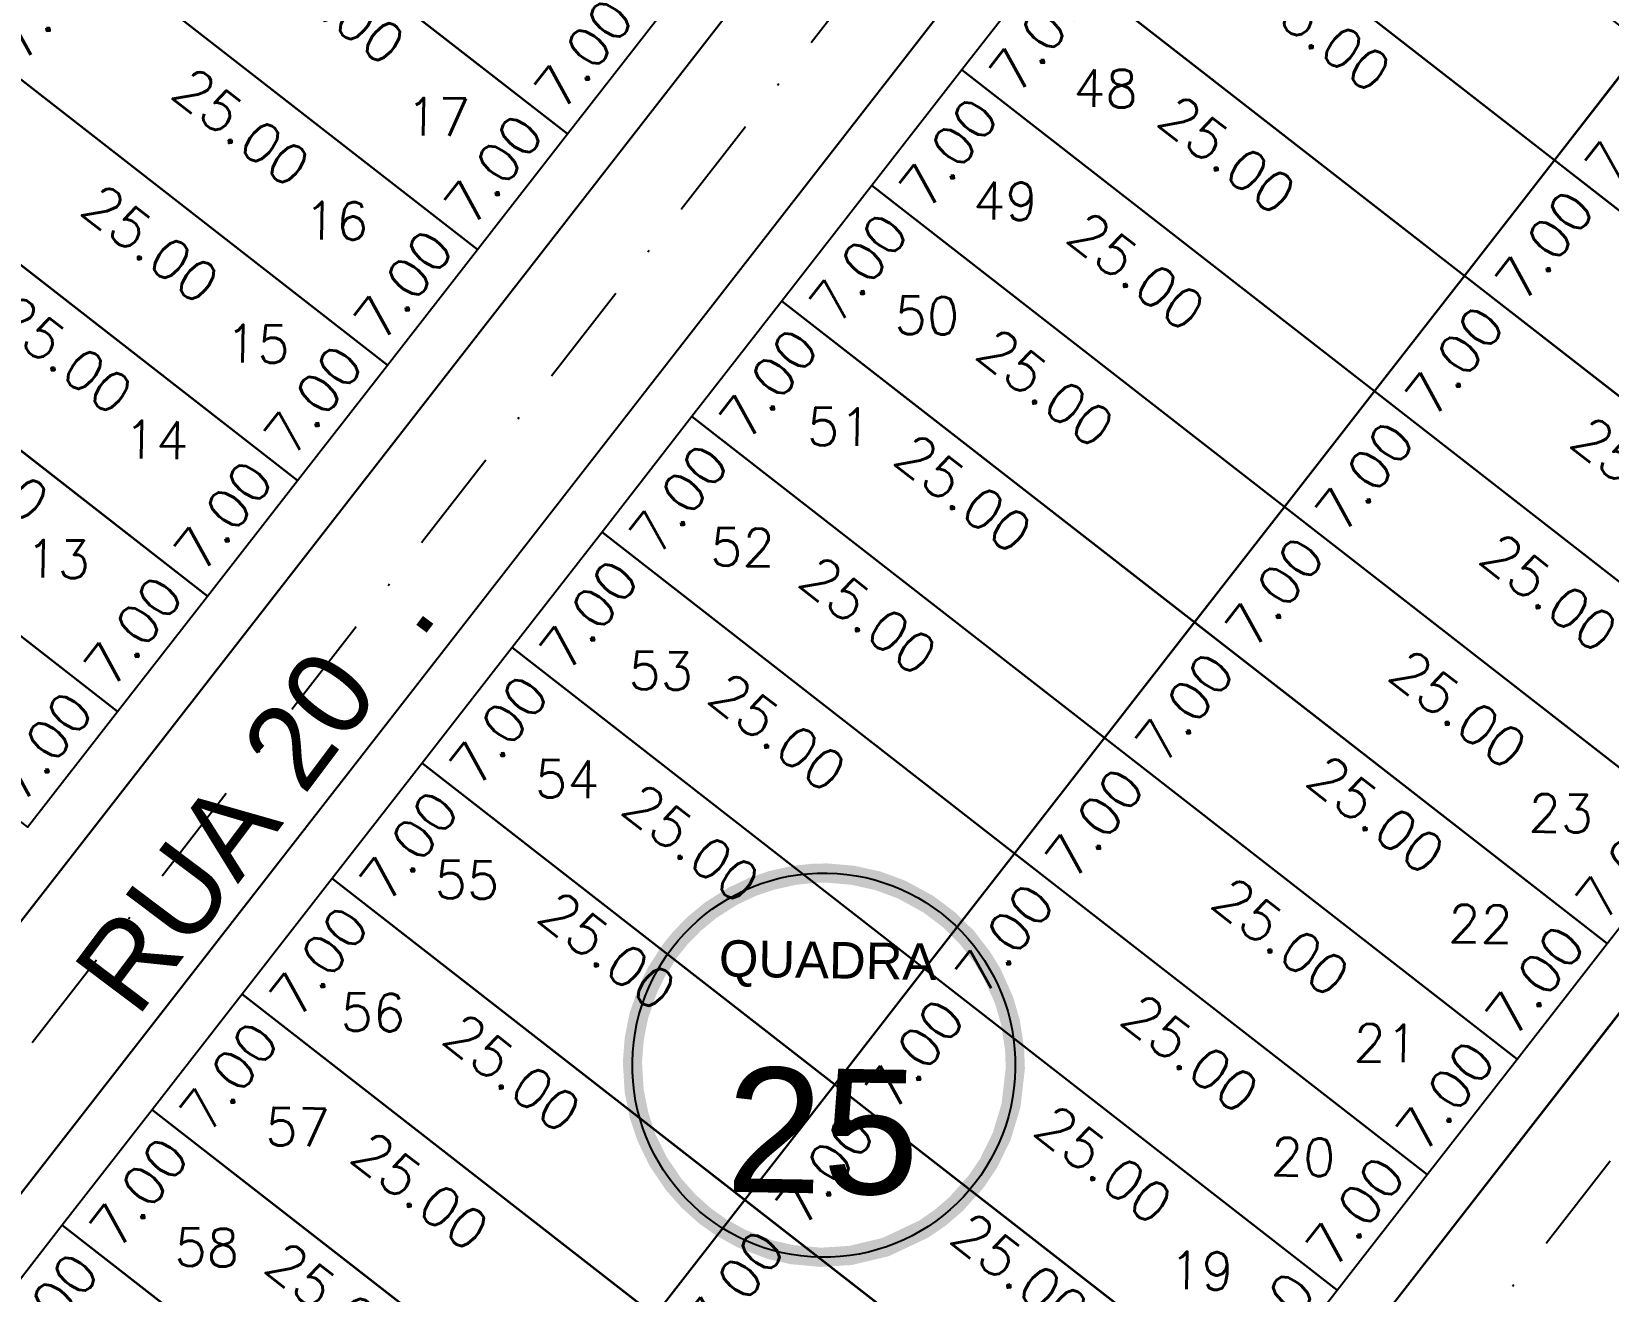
# Model space of a CAD drawing. Header units: millimetres. Extents: x -4430026 to 4783824, y 584 to 9593110.
# Drawn here: x 2683.4 to 2758.8, y 1086.3 to 1146.5 of the extents above; entities that cross this region are included whole.
import ezdxf
from ezdxf.enums import TextEntityAlignment as Align

# ---------------------------------------------------------------- set-up
doc = ezdxf.new("R2010")
doc.units = ezdxf.units.MM
doc.linetypes.add('CONTINUO', pattern=[0])
doc.linetypes.add('DASHDOT', pattern=[1, 0.5, -0.25, 0, -0.25])
for name, color, linetype in [('Calçada', 1, 'Continuous'), ('Cota', 8, 'Continuous'), ('EIXO DAS VIAS', 252, 'DASHDOT'), ('Lotes', 2, 'Continuous'), ('Nomes de Ruas', 3, 'Continuous'), ('Numero de lotes', 5, 'Continuous'), ('númeraçãoquadras', 4, 'Continuous')]:
    doc.layers.add(name, color=color, linetype=linetype)
doc.styles.add('arcad1', font='romans.shx')
doc.styles.add('ARIAL', font='arial.ttf', dxfattribs={"height": 0.25})
doc.styles.add('ROMANS', font='romans.shx')
doc.styles.add('STYLE1', font='sanss___.ttf')
doc.dimstyles.new('BOLA100', dxfattribs={"dimscale": 0, "dimtxt": 1.9, "dimasz": 0.18, "dimexe": 0.18, "dimexo": 0.063, "dimgap": 0, "dimtad": 1, "dimzin": 4, "dimdsep": 46, "dimtxsty": 'ROMANS', "dimcen": 0.09, "dimse1": 1, "dimse2": 1, "dimsd1": 1, "dimsd2": 1, "dimclrt": 256, "dimaunit": 1, "dimadec": 4, "dimazin": 0, "dimtfac": 1.2, "dimtix": 1, "dimtmove": 2, "dimatfit": 3, "dimfxl": 1, "dimtvp": 2, "dimtolj": 1, "dimtzin": 4, "dimarcsym": 0})

# ---------------------------------------------------------------- blocks, each defined once
blk = doc.blocks.new('*D1048')
at = {"layer": 'DEFPOINTS', "color": 0}
for p in [(2684.909, 1089.434), (2687.179, 1087.666), (2680.608, 1083.911)]:
    blk.add_point(p, dxfattribs=at)
at = {"layer": 'Cota', "insert": (2684.279, 1085.488), "char_height": 1.9, "attachment_point": 5, "rotation": 52.09358, "style": 'ROMANS'}
blk.add_mtext('\\A1;7.00', dxfattribs=at)
blk = doc.blocks.new('*D1049')
at = {"layer": 'DEFPOINTS', "color": 0}
for p in [(2689.209, 1094.957), (2691.48, 1093.189), (2684.909, 1089.434)]:
    blk.add_point(p, dxfattribs=at)
at = {"layer": 'Cota', "insert": (2688.58, 1091.011), "char_height": 1.9, "attachment_point": 5, "rotation": 52.09358, "style": 'ROMANS'}
blk.add_mtext('\\A1;7.00', dxfattribs=at)
blk = doc.blocks.new('*D1050')
at = {"layer": 'DEFPOINTS', "color": 0}
for p in [(2693.51, 1100.48), (2695.78, 1098.712), (2689.209, 1094.957)]:
    blk.add_point(p, dxfattribs=at)
at = {"layer": 'Cota', "insert": (2692.88, 1096.535), "char_height": 1.9, "attachment_point": 5, "rotation": 52.09358, "style": 'ROMANS'}
blk.add_mtext('\\A1;7.00', dxfattribs=at)
blk = doc.blocks.new('*D1051')
at = {"layer": 'DEFPOINTS', "color": 0}
for p in [(2697.811, 1106.003), (2700.081, 1104.236), (2693.51, 1100.48)]:
    blk.add_point(p, dxfattribs=at)
at = {"layer": 'Cota', "insert": (2697.181, 1102.058), "char_height": 1.9, "attachment_point": 5, "rotation": 52.09358, "style": 'ROMANS'}
blk.add_mtext('\\A1;7.00', dxfattribs=at)
blk = doc.blocks.new('*D1052')
at = {"layer": 'DEFPOINTS', "color": 0}
for p in [(2702.111, 1111.526), (2704.382, 1109.759), (2697.811, 1106.003)]:
    blk.add_point(p, dxfattribs=at)
at = {"layer": 'Cota', "insert": (2701.482, 1107.581), "char_height": 1.9, "attachment_point": 5, "rotation": 52.09358, "style": 'ROMANS'}
blk.add_mtext('\\A1;7.00', dxfattribs=at)
blk = doc.blocks.new('*D1053')
at = {"layer": 'DEFPOINTS', "color": 0}
for p in [(2706.412, 1117.049), (2708.682, 1115.282), (2702.111, 1111.526)]:
    blk.add_point(p, dxfattribs=at)
at = {"layer": 'Cota', "insert": (2705.782, 1113.104), "char_height": 1.9, "attachment_point": 5, "rotation": 52.09358, "style": 'ROMANS'}
blk.add_mtext('\\A1;7.00', dxfattribs=at)
blk = doc.blocks.new('*D1054')
at = {"layer": 'DEFPOINTS', "color": 0}
for p in [(2710.713, 1122.573), (2712.983, 1120.805), (2706.412, 1117.049)]:
    blk.add_point(p, dxfattribs=at)
at = {"layer": 'Cota', "insert": (2710.083, 1118.627), "char_height": 1.9, "attachment_point": 5, "rotation": 52.09358, "style": 'ROMANS'}
blk.add_mtext('\\A1;7.00', dxfattribs=at)
blk = doc.blocks.new('*D1055')
at = {"layer": 'DEFPOINTS', "color": 0}
for p in [(2715.013, 1128.096), (2717.283, 1126.328), (2710.713, 1122.573)]:
    blk.add_point(p, dxfattribs=at)
at = {"layer": 'Cota', "insert": (2714.384, 1124.15), "char_height": 1.9, "attachment_point": 5, "rotation": 52.09358, "style": 'ROMANS'}
blk.add_mtext('\\A1;7.00', dxfattribs=at)
blk = doc.blocks.new('*D1056')
at = {"layer": 'DEFPOINTS', "color": 0}
for p in [(2719.314, 1133.619), (2721.584, 1131.851), (2715.013, 1128.096)]:
    blk.add_point(p, dxfattribs=at)
at = {"layer": 'Cota', "insert": (2718.684, 1129.673), "char_height": 1.9, "attachment_point": 5, "rotation": 52.09358, "style": 'ROMANS'}
blk.add_mtext('\\A1;7.00', dxfattribs=at)
blk = doc.blocks.new('*D1057')
at = {"layer": 'DEFPOINTS', "color": 0}
for p in [(2723.614, 1139.142), (2725.885, 1137.374), (2719.314, 1133.619)]:
    blk.add_point(p, dxfattribs=at)
at = {"layer": 'Cota', "insert": (2722.985, 1135.196), "char_height": 1.9, "attachment_point": 5, "rotation": 52.09358, "style": 'ROMANS'}
blk.add_mtext('\\A1;7.00', dxfattribs=at)
blk = doc.blocks.new('*D1068')
at = {"layer": 'DEFPOINTS', "color": 0}
for p in [(2717.536, 1090.644), (2719.966, 1088.752), (2713.235, 1085.121)]:
    blk.add_point(p, dxfattribs=at)
at = {"layer": 'Cota', "insert": (2717.066, 1086.574), "char_height": 1.9, "attachment_point": 5, "rotation": 52.09358, "style": 'ROMANS'}
blk.add_mtext('\\A1;7.00', dxfattribs=at)
blk = doc.blocks.new('*D1069')
at = {"layer": 'DEFPOINTS', "color": 0}
for p in [(2721.837, 1096.167), (2724.267, 1094.275), (2717.536, 1090.644)]:
    blk.add_point(p, dxfattribs=at)
at = {"layer": 'Cota', "insert": (2721.367, 1092.097), "char_height": 1.9, "attachment_point": 5, "rotation": 52.09358, "style": 'ROMANS'}
blk.add_mtext('\\A1;7.00', dxfattribs=at)
blk = doc.blocks.new('*D1070')
at = {"layer": 'DEFPOINTS', "color": 0}
for p in [(2726.137, 1101.69), (2728.567, 1099.798), (2721.837, 1096.167)]:
    blk.add_point(p, dxfattribs=at)
at = {"layer": 'Cota', "insert": (2725.667, 1097.62), "char_height": 1.9, "attachment_point": 5, "rotation": 52.09358, "style": 'ROMANS'}
blk.add_mtext('\\A1;7.00', dxfattribs=at)
blk = doc.blocks.new('*D1071')
at = {"layer": 'DEFPOINTS', "color": 0}
for p in [(2730.438, 1107.213), (2732.868, 1105.321), (2726.137, 1101.69)]:
    blk.add_point(p, dxfattribs=at)
at = {"layer": 'Cota', "insert": (2729.968, 1103.143), "char_height": 1.9, "attachment_point": 5, "rotation": 52.09358, "style": 'ROMANS'}
blk.add_mtext('\\A1;7.00', dxfattribs=at)
blk = doc.blocks.new('*D1072')
at = {"layer": 'DEFPOINTS', "color": 0}
for p in [(2734.739, 1112.736), (2737.168, 1110.844), (2730.438, 1107.213)]:
    blk.add_point(p, dxfattribs=at)
at = {"layer": 'Cota', "insert": (2734.269, 1108.666), "char_height": 1.9, "attachment_point": 5, "rotation": 52.09358, "style": 'ROMANS'}
blk.add_mtext('\\A1;7.00', dxfattribs=at)
blk = doc.blocks.new('*D1073')
at = {"layer": 'DEFPOINTS', "color": 0}
for p in [(2739.039, 1118.259), (2741.469, 1116.367), (2734.739, 1112.736)]:
    blk.add_point(p, dxfattribs=at)
at = {"layer": 'Cota', "insert": (2738.569, 1114.19), "char_height": 1.9, "attachment_point": 5, "rotation": 52.09358, "style": 'ROMANS'}
blk.add_mtext('\\A1;7.00', dxfattribs=at)
blk = doc.blocks.new('*D1074')
at = {"layer": 'DEFPOINTS', "color": 0}
for p in [(2743.34, 1123.783), (2745.77, 1121.891), (2739.039, 1118.259)]:
    blk.add_point(p, dxfattribs=at)
at = {"layer": 'Cota', "insert": (2742.87, 1119.713), "char_height": 1.9, "attachment_point": 5, "rotation": 52.09358, "style": 'ROMANS'}
blk.add_mtext('\\A1;7.00', dxfattribs=at)
blk = doc.blocks.new('*D1087')
at = {"layer": 'DEFPOINTS', "color": 0}
for p in [(2745.322, 1086.752), (2745.863, 1086.331), (2741.562, 1080.808)]:
    blk.add_point(p, dxfattribs=at)
at = {"layer": 'Cota', "insert": (2742.422, 1084.574), "char_height": 1.9, "attachment_point": 5, "rotation": 52.09358, "style": 'ROMANS'}
blk.add_mtext('\\A1;7.00', dxfattribs=at)
blk = doc.blocks.new('*D1088')
at = {"layer": 'DEFPOINTS', "color": 0}
for p in [(2749.623, 1092.275), (2750.163, 1091.854), (2745.863, 1086.331)]:
    blk.add_point(p, dxfattribs=at)
at = {"layer": 'Cota', "insert": (2746.723, 1090.097), "char_height": 1.9, "attachment_point": 5, "rotation": 52.09358, "style": 'ROMANS'}
blk.add_mtext('\\A1;7.00', dxfattribs=at)
blk = doc.blocks.new('*D1089')
at = {"layer": 'DEFPOINTS', "color": 0}
for p in [(2753.923, 1097.798), (2754.464, 1097.377), (2750.163, 1091.854)]:
    blk.add_point(p, dxfattribs=at)
at = {"layer": 'Cota', "insert": (2751.023, 1095.62), "char_height": 1.9, "attachment_point": 5, "rotation": 52.09358, "style": 'ROMANS'}
blk.add_mtext('\\A1;7.00', dxfattribs=at)
blk = doc.blocks.new('*D1090')
at = {"layer": 'DEFPOINTS', "color": 0}
for p in [(2758.224, 1103.321), (2758.765, 1102.9), (2754.464, 1097.377)]:
    blk.add_point(p, dxfattribs=at)
at = {"layer": 'Cota', "insert": (2755.324, 1101.143), "char_height": 1.9, "attachment_point": 5, "rotation": 52.09358, "style": 'ROMANS'}
blk.add_mtext('\\A1;7.00', dxfattribs=at)
blk = doc.blocks.new('*D1091')
at = {"layer": 'DEFPOINTS', "color": 0}
for p in [(2762.524, 1108.844), (2763.065, 1108.423), (2758.765, 1102.9)]:
    blk.add_point(p, dxfattribs=at)
at = {"layer": 'Cota', "insert": (2759.624, 1106.666), "char_height": 1.9, "attachment_point": 5, "rotation": 52.09358, "style": 'ROMANS'}
blk.add_mtext('\\A1;7.00', dxfattribs=at)
blk = doc.blocks.new('*D1092')
at = {"layer": 'DEFPOINTS', "color": 0}
for p in [(2727.915, 1144.665), (2730.185, 1142.897), (2723.614, 1139.142)]:
    blk.add_point(p, dxfattribs=at)
at = {"layer": 'Cota', "insert": (2727.285, 1140.719), "char_height": 1.9, "attachment_point": 5, "rotation": 52.09358, "style": 'ROMANS'}
blk.add_mtext('\\A1;7.00', dxfattribs=at)
blk = doc.blocks.new('*D1093')
at = {"layer": 'DEFPOINTS', "color": 0}
for p in [(2732.216, 1150.188), (2734.486, 1148.42), (2727.915, 1144.665)]:
    blk.add_point(p, dxfattribs=at)
at = {"layer": 'Cota', "insert": (2731.586, 1146.242), "char_height": 1.9, "attachment_point": 5, "rotation": 52.09358, "style": 'ROMANS'}
blk.add_mtext('\\A1;7.00', dxfattribs=at)
blk = doc.blocks.new('*D1103')
at = {"layer": 'DEFPOINTS', "color": 0}
for p in [(2747.64, 1129.306), (2750.07, 1127.414), (2743.34, 1123.783)]:
    blk.add_point(p, dxfattribs=at)
at = {"layer": 'Cota', "insert": (2747.17, 1125.236), "char_height": 1.9, "attachment_point": 5, "rotation": 52.09358, "style": 'ROMANS'}
blk.add_mtext('\\A1;7.00', dxfattribs=at)
blk = doc.blocks.new('*D1104')
at = {"layer": 'DEFPOINTS', "color": 0}
for p in [(2751.941, 1134.829), (2754.371, 1132.937), (2747.64, 1129.306)]:
    blk.add_point(p, dxfattribs=at)
at = {"layer": 'Cota', "insert": (2751.471, 1130.759), "char_height": 1.9, "attachment_point": 5, "rotation": 52.09358, "style": 'ROMANS'}
blk.add_mtext('\\A1;7.00', dxfattribs=at)
blk = doc.blocks.new('*D1105')
at = {"layer": 'DEFPOINTS', "color": 0}
for p in [(2756.242, 1140.352), (2758.671, 1138.46), (2751.941, 1134.829)]:
    blk.add_point(p, dxfattribs=at)
at = {"layer": 'Cota', "insert": (2755.772, 1136.282), "char_height": 1.9, "attachment_point": 5, "rotation": 52.09358, "style": 'ROMANS'}
blk.add_mtext('\\A1;7.00', dxfattribs=at)
blk = doc.blocks.new('*D1106')
at = {"layer": 'DEFPOINTS', "color": 0}
for p in [(2760.542, 1145.875), (2762.972, 1143.983), (2756.242, 1140.352)]:
    blk.add_point(p, dxfattribs=at)
at = {"layer": 'Cota', "insert": (2760.072, 1141.805), "char_height": 1.9, "attachment_point": 5, "rotation": 52.09358, "style": 'ROMANS'}
blk.add_mtext('\\A1;7.00', dxfattribs=at)
blk = doc.blocks.new('*D1297')
at = {"layer": 'DEFPOINTS', "color": 0}
for p in [(2686.898, 1114.501), (2687.554, 1113.99), (2683.253, 1108.467)]:
    blk.add_point(p, dxfattribs=at)
at = {"layer": 'Cota', "insert": (2683.996, 1112.326), "char_height": 1.9, "attachment_point": 5, "rotation": 52.0352, "style": 'ROMANS'}
blk.add_mtext('\\A1;7.00', dxfattribs=at)
blk = doc.blocks.new('*D1298')
at = {"layer": 'DEFPOINTS', "color": 0}
for p in [(2691.205, 1120.02), (2691.854, 1119.513), (2687.554, 1113.99)]:
    blk.add_point(p, dxfattribs=at)
at = {"layer": 'Cota', "insert": (2688.302, 1117.845), "char_height": 1.9, "attachment_point": 5, "rotation": 52.0352, "style": 'ROMANS'}
blk.add_mtext('\\A1;7.00', dxfattribs=at)
blk = doc.blocks.new('*D1299')
at = {"layer": 'DEFPOINTS', "color": 0}
for p in [(2695.511, 1125.539), (2696.155, 1125.036), (2691.854, 1119.513)]:
    blk.add_point(p, dxfattribs=at)
at = {"layer": 'Cota', "insert": (2692.609, 1123.364), "char_height": 1.9, "attachment_point": 5, "rotation": 52.0352, "style": 'ROMANS'}
blk.add_mtext('\\A1;7.00', dxfattribs=at)
blk = doc.blocks.new('*D1300')
at = {"layer": 'DEFPOINTS', "color": 0}
for p in [(2699.817, 1131.058), (2700.455, 1130.559), (2696.155, 1125.036)]:
    blk.add_point(p, dxfattribs=at)
at = {"layer": 'Cota', "insert": (2696.915, 1128.883), "char_height": 1.9, "attachment_point": 5, "rotation": 52.0352, "style": 'ROMANS'}
blk.add_mtext('\\A1;7.00', dxfattribs=at)
blk = doc.blocks.new('*D1301')
at = {"layer": 'DEFPOINTS', "color": 0}
for p in [(2704.123, 1136.576), (2704.756, 1136.083), (2700.455, 1130.559)]:
    blk.add_point(p, dxfattribs=at)
at = {"layer": 'Cota', "insert": (2701.221, 1134.401), "char_height": 1.9, "attachment_point": 5, "rotation": 52.0352, "style": 'ROMANS'}
blk.add_mtext('\\A1;7.00', dxfattribs=at)
blk = doc.blocks.new('*D1302')
at = {"layer": 'DEFPOINTS', "color": 0}
for p in [(2708.429, 1142.095), (2709.057, 1141.606), (2704.756, 1136.083)]:
    blk.add_point(p, dxfattribs=at)
at = {"layer": 'Cota', "insert": (2705.527, 1139.92), "char_height": 1.9, "attachment_point": 5, "rotation": 52.0352, "style": 'ROMANS'}
blk.add_mtext('\\A1;7.00', dxfattribs=at)
blk = doc.blocks.new('*D1303')
at = {"layer": 'DEFPOINTS', "color": 0}
for p in [(2712.736, 1147.614), (2713.357, 1147.129), (2709.057, 1141.606)]:
    blk.add_point(p, dxfattribs=at)
at = {"layer": 'Cota', "insert": (2709.834, 1145.439), "char_height": 1.9, "attachment_point": 5, "rotation": 52.0352, "style": 'ROMANS'}
blk.add_mtext('\\A1;7.00', dxfattribs=at)
blk = doc.blocks.new('*D1318')
at = {"layer": 'DEFPOINTS', "color": 0}
for p in [(2685.031, 1151.442), (2686.949, 1149.948), (2680.73, 1145.919)]:
    blk.add_point(p, dxfattribs=at)
at = {"layer": 'Cota', "insert": (2684.049, 1147.771), "char_height": 1.9, "attachment_point": 5, "rotation": 52.09358, "style": 'ROMANS'}
blk.add_mtext('\\A1;7.00', dxfattribs=at)
blk = doc.blocks.new('*D4783')
at = {"layer": 'DEFPOINTS', "color": 0}
for p in [(2740.817, 1161.234), (2760.542, 1145.875), (2758.563, 1143.333)]:
    blk.add_point(p, dxfattribs=at)
at = {"layer": 'Cota', "insert": (2749.284, 1151.762), "char_height": 1.9, "attachment_point": 5, "rotation": 322.09358, "style": 'ROMANS'}
blk.add_mtext('\\A1;25.00', dxfattribs=at)
blk = doc.blocks.new('*D4792')
at = {"layer": 'DEFPOINTS', "color": 0}
for p in [(2736.516, 1155.711), (2756.242, 1140.352), (2754.429, 1138.025)]:
    blk.add_point(p, dxfattribs=at)
at = {"layer": 'Cota', "insert": (2745.15, 1146.454), "char_height": 1.9, "attachment_point": 5, "rotation": 322.09358, "style": 'ROMANS'}
blk.add_mtext('\\A1;25.00', dxfattribs=at)
blk = doc.blocks.new('*D4793')
at = {"layer": 'DEFPOINTS', "color": 0}
for p in [(2756.242, 1140.352), (2775.967, 1124.993), (2774.155, 1122.665)]:
    blk.add_point(p, dxfattribs=at)
at = {"layer": 'Cota', "insert": (2764.876, 1131.094), "char_height": 1.9, "attachment_point": 5, "rotation": 322.09358, "style": 'ROMANS'}
blk.add_mtext('\\A1;25.00', dxfattribs=at)
blk = doc.blocks.new('*D4801')
at = {"layer": 'DEFPOINTS', "color": 0}
for p in [(2732.216, 1150.188), (2751.941, 1134.829), (2749.882, 1132.185)]:
    blk.add_point(p, dxfattribs=at)
at = {"layer": 'Cota', "insert": (2740.603, 1140.614), "char_height": 1.9, "attachment_point": 5, "rotation": 322.09358, "style": 'ROMANS'}
blk.add_mtext('\\A1;25.00', dxfattribs=at)
blk = doc.blocks.new('*D4802')
at = {"layer": 'DEFPOINTS', "color": 0}
for p in [(2751.941, 1134.829), (2771.666, 1119.469), (2769.608, 1116.826)]:
    blk.add_point(p, dxfattribs=at)
at = {"layer": 'Cota', "insert": (2760.329, 1125.255), "char_height": 1.9, "attachment_point": 5, "rotation": 322.09358, "style": 'ROMANS'}
blk.add_mtext('\\A1;25.00', dxfattribs=at)
blk = doc.blocks.new('*D4810')
at = {"layer": 'DEFPOINTS', "color": 0}
for p in [(2727.915, 1144.665), (2747.64, 1129.306), (2745.542, 1126.611)]:
    blk.add_point(p, dxfattribs=at)
at = {"layer": 'Cota', "insert": (2736.263, 1135.04), "char_height": 1.9, "attachment_point": 5, "rotation": 322.09358, "style": 'ROMANS'}
blk.add_mtext('\\A1;25.00', dxfattribs=at)
blk = doc.blocks.new('*D4811')
at = {"layer": 'DEFPOINTS', "color": 0}
for p in [(2747.64, 1129.306), (2767.366, 1113.946), (2765.268, 1111.252)]:
    blk.add_point(p, dxfattribs=at)
at = {"layer": 'Cota', "insert": (2755.989, 1119.681), "char_height": 1.9, "attachment_point": 5, "rotation": 322.09358, "style": 'ROMANS'}
blk.add_mtext('\\A1;25.00', dxfattribs=at)
blk = doc.blocks.new('*D4818')
at = {"layer": 'DEFPOINTS', "color": 0}
for p in [(2693.632, 1162.488), (2713.357, 1147.129), (2711.219, 1144.383)]:
    blk.add_point(p, dxfattribs=at)
at = {"layer": 'Cota', "insert": (2701.94, 1152.812), "char_height": 1.9, "attachment_point": 5, "rotation": 322.09358, "style": 'ROMANS'}
blk.add_mtext('\\A1;25.00', dxfattribs=at)
blk = doc.blocks.new('*D4819')
at = {"layer": 'DEFPOINTS', "color": 0}
for p in [(2723.614, 1139.142), (2743.34, 1123.783), (2741.202, 1121.037)]:
    blk.add_point(p, dxfattribs=at)
at = {"layer": 'Cota', "insert": (2731.923, 1129.466), "char_height": 1.9, "attachment_point": 5, "rotation": 322.09358, "style": 'ROMANS'}
blk.add_mtext('\\A1;25.00', dxfattribs=at)
blk = doc.blocks.new('*D4820')
at = {"layer": 'DEFPOINTS', "color": 0}
for p in [(2743.34, 1123.783), (2763.065, 1108.423), (2760.927, 1105.678)]:
    blk.add_point(p, dxfattribs=at)
at = {"layer": 'Cota', "insert": (2751.648, 1114.107), "char_height": 1.9, "attachment_point": 5, "rotation": 322.09358, "style": 'ROMANS'}
blk.add_mtext('\\A1;25.00', dxfattribs=at)
blk = doc.blocks.new('*D4827')
at = {"layer": 'DEFPOINTS', "color": 0}
for p in [(2689.331, 1156.965), (2709.057, 1141.606), (2707.292, 1139.34)]:
    blk.add_point(p, dxfattribs=at)
at = {"layer": 'Cota', "insert": (2698.013, 1147.769), "char_height": 1.9, "attachment_point": 5, "rotation": 322.09358, "style": 'ROMANS'}
blk.add_mtext('\\A1;25.00', dxfattribs=at)
blk = doc.blocks.new('*D4828')
at = {"layer": 'DEFPOINTS', "color": 0}
for p in [(2719.314, 1133.619), (2739.039, 1118.259), (2737.275, 1115.994)]:
    blk.add_point(p, dxfattribs=at)
at = {"layer": 'Cota', "insert": (2727.996, 1124.423), "char_height": 1.9, "attachment_point": 5, "rotation": 322.09358, "style": 'ROMANS'}
blk.add_mtext('\\A1;25.00', dxfattribs=at)
blk = doc.blocks.new('*D4829')
at = {"layer": 'DEFPOINTS', "color": 0}
for p in [(2739.039, 1118.259), (2758.765, 1102.9), (2757, 1100.634)]:
    blk.add_point(p, dxfattribs=at)
at = {"layer": 'Cota', "insert": (2747.721, 1109.064), "char_height": 1.9, "attachment_point": 5, "rotation": 322.09358, "style": 'ROMANS'}
blk.add_mtext('\\A1;25.00', dxfattribs=at)
blk = doc.blocks.new('*D4837')
at = {"layer": 'DEFPOINTS', "color": 0}
for p in [(2685.031, 1151.442), (2704.756, 1136.083), (2702.745, 1133.501)]:
    blk.add_point(p, dxfattribs=at)
at = {"layer": 'Cota', "insert": (2693.466, 1141.93), "char_height": 1.9, "attachment_point": 5, "rotation": 322.09358, "style": 'ROMANS'}
blk.add_mtext('\\A1;25.00', dxfattribs=at)
blk = doc.blocks.new('*D4838')
at = {"layer": 'DEFPOINTS', "color": 0}
for p in [(2715.013, 1128.096), (2734.739, 1112.736), (2732.728, 1110.154)]:
    blk.add_point(p, dxfattribs=at)
at = {"layer": 'Cota', "insert": (2723.449, 1118.584), "char_height": 1.9, "attachment_point": 5, "rotation": 322.09358, "style": 'ROMANS'}
blk.add_mtext('\\A1;25.00', dxfattribs=at)
blk = doc.blocks.new('*D4839')
at = {"layer": 'DEFPOINTS', "color": 0}
for p in [(2734.739, 1112.736), (2754.464, 1097.377), (2752.453, 1094.795)]:
    blk.add_point(p, dxfattribs=at)
at = {"layer": 'Cota', "insert": (2743.174, 1103.224), "char_height": 1.9, "attachment_point": 5, "rotation": 322.09358, "style": 'ROMANS'}
blk.add_mtext('\\A1;25.00', dxfattribs=at)
blk = doc.blocks.new('*D4847')
at = {"layer": 'DEFPOINTS', "color": 0}
for p in [(2680.73, 1145.919), (2700.455, 1130.559), (2698.405, 1127.927)]:
    blk.add_point(p, dxfattribs=at)
at = {"layer": 'Cota', "insert": (2689.126, 1136.356), "char_height": 1.9, "attachment_point": 5, "rotation": 322.09358, "style": 'ROMANS'}
blk.add_mtext('\\A1;25.00', dxfattribs=at)
blk = doc.blocks.new('*D4848')
at = {"layer": 'DEFPOINTS', "color": 0}
for p in [(2710.713, 1122.573), (2730.438, 1107.213), (2728.388, 1104.58)]:
    blk.add_point(p, dxfattribs=at)
at = {"layer": 'Cota', "insert": (2719.109, 1113.01), "char_height": 1.9, "attachment_point": 5, "rotation": 322.09358, "style": 'ROMANS'}
blk.add_mtext('\\A1;25.00', dxfattribs=at)
blk = doc.blocks.new('*D4849')
at = {"layer": 'DEFPOINTS', "color": 0}
for p in [(2730.438, 1107.213), (2750.163, 1091.854), (2748.113, 1089.221)]:
    blk.add_point(p, dxfattribs=at)
at = {"layer": 'Cota', "insert": (2738.834, 1097.65), "char_height": 1.9, "attachment_point": 5, "rotation": 322.09358, "style": 'ROMANS'}
blk.add_mtext('\\A1;25.00', dxfattribs=at)
blk = doc.blocks.new('*D4857')
at = {"layer": 'DEFPOINTS', "color": 0}
for p in [(2676.429, 1140.396), (2696.155, 1125.036), (2694.272, 1122.618)]:
    blk.add_point(p, dxfattribs=at)
at = {"layer": 'Cota', "insert": (2684.993, 1131.047), "char_height": 1.9, "attachment_point": 5, "rotation": 322.09358, "style": 'ROMANS'}
blk.add_mtext('\\A1;25.00', dxfattribs=at)
blk = doc.blocks.new('*D4858')
at = {"layer": 'DEFPOINTS', "color": 0}
for p in [(2706.412, 1117.049), (2726.137, 1101.69), (2724.254, 1099.272)]:
    blk.add_point(p, dxfattribs=at)
at = {"layer": 'Cota', "insert": (2714.975, 1107.701), "char_height": 1.9, "attachment_point": 5, "rotation": 322.09358, "style": 'ROMANS'}
blk.add_mtext('\\A1;25.00', dxfattribs=at)
blk = doc.blocks.new('*D4859')
at = {"layer": 'DEFPOINTS', "color": 0}
for p in [(2726.137, 1101.69), (2745.863, 1086.331), (2743.98, 1083.912)]:
    blk.add_point(p, dxfattribs=at)
at = {"layer": 'Cota', "insert": (2734.701, 1092.342), "char_height": 1.9, "attachment_point": 5, "rotation": 322.09358, "style": 'ROMANS'}
blk.add_mtext('\\A1;25.00', dxfattribs=at)
blk = doc.blocks.new('*D4867')
at = {"layer": 'DEFPOINTS', "color": 0}
for p in [(2672.129, 1134.873), (2691.854, 1119.513), (2690.268, 1117.476)]:
    blk.add_point(p, dxfattribs=at)
at = {"layer": 'Cota', "insert": (2680.989, 1125.905), "char_height": 1.9, "attachment_point": 5, "rotation": 322.09358, "style": 'ROMANS'}
blk.add_mtext('\\A1;25.00', dxfattribs=at)
blk = doc.blocks.new('*D4868')
at = {"layer": 'DEFPOINTS', "color": 0}
for p in [(2702.111, 1111.526), (2721.837, 1096.167), (2720.25, 1094.13)]:
    blk.add_point(p, dxfattribs=at)
at = {"layer": 'Cota', "insert": (2710.971, 1102.559), "char_height": 1.9, "attachment_point": 5, "rotation": 322.09358, "style": 'ROMANS'}
blk.add_mtext('\\A1;25.00', dxfattribs=at)
blk = doc.blocks.new('*D4869')
at = {"layer": 'DEFPOINTS', "color": 0}
for p in [(2721.837, 1096.167), (2741.562, 1080.808), (2739.976, 1078.77)]:
    blk.add_point(p, dxfattribs=at)
at = {"layer": 'Cota', "insert": (2730.697, 1087.2), "char_height": 1.9, "attachment_point": 5, "rotation": 322.09358, "style": 'ROMANS'}
blk.add_mtext('\\A1;25.00', dxfattribs=at)
blk = doc.blocks.new('*D4877')
at = {"layer": 'DEFPOINTS', "color": 0}
for p in [(2667.828, 1129.349), (2687.554, 1113.99), (2685.721, 1111.637)]:
    blk.add_point(p, dxfattribs=at)
at = {"layer": 'Cota', "insert": (2676.442, 1120.066), "char_height": 1.9, "attachment_point": 5, "rotation": 322.09358, "style": 'ROMANS'}
blk.add_mtext('\\A1;25.00', dxfattribs=at)
blk = doc.blocks.new('*D4878')
at = {"layer": 'DEFPOINTS', "color": 0}
for p in [(2697.811, 1106.003), (2717.536, 1090.644), (2715.704, 1088.291)]:
    blk.add_point(p, dxfattribs=at)
at = {"layer": 'Cota', "insert": (2706.425, 1096.72), "char_height": 1.9, "attachment_point": 5, "rotation": 322.09358, "style": 'ROMANS'}
blk.add_mtext('\\A1;25.00', dxfattribs=at)
blk = doc.blocks.new('*D4879')
at = {"layer": 'DEFPOINTS', "color": 0}
for p in [(2717.536, 1090.644), (2737.261, 1075.285), (2735.429, 1072.931)]:
    blk.add_point(p, dxfattribs=at)
at = {"layer": 'Cota', "insert": (2726.15, 1081.361), "char_height": 1.9, "attachment_point": 5, "rotation": 322.09358, "style": 'ROMANS'}
blk.add_mtext('\\A1;25.00', dxfattribs=at)
blk = doc.blocks.new('*D4888')
at = {"layer": 'DEFPOINTS', "color": 0}
for p in [(2693.51, 1100.48), (2713.235, 1085.121), (2711.304, 1082.64)]:
    blk.add_point(p, dxfattribs=at)
at = {"layer": 'Cota', "insert": (2702.025, 1091.069), "char_height": 1.9, "attachment_point": 5, "rotation": 322.09358, "style": 'ROMANS'}
blk.add_mtext('\\A1;25.00', dxfattribs=at)
blk = doc.blocks.new('*D4898')
at = {"layer": 'DEFPOINTS', "color": 0}
for p in [(2689.209, 1094.957), (2708.935, 1079.598), (2707.197, 1077.366)]:
    blk.add_point(p, dxfattribs=at)
at = {"layer": 'Cota', "insert": (2697.918, 1085.795), "char_height": 1.9, "attachment_point": 5, "rotation": 322.09358, "style": 'ROMANS'}
blk.add_mtext('\\A1;25.00', dxfattribs=at)
blk = doc.blocks.new('*D4908')
at = {"layer": 'DEFPOINTS', "color": 0}
for p in [(2684.909, 1089.434), (2704.634, 1074.075), (2703.09, 1072.092)]:
    blk.add_point(p, dxfattribs=at)
at = {"layer": 'Cota', "insert": (2693.811, 1080.521), "char_height": 1.9, "attachment_point": 5, "rotation": 322.09358, "style": 'ROMANS'}
blk.add_mtext('\\A1;25.00', dxfattribs=at)
blk = doc.blocks.new('NUM_quadra')
at = {"color": 6, "const_width": 0.02}
blk.add_lwpolyline([(-0.0134, 0.1996), (-0.034, 0.1971), (-0.0579, 0.1914), (-0.0779, 0.1842), (-0.0981, 0.1743), (-0.1208, 0.1594), (-0.1377, 0.145), (-0.1521, 0.1299), (-0.1625, 0.1166), (-0.1764, 0.0942), (-0.1852, 0.0754), (-0.1941, 0.0483), (-0.1985, 0.0243), (-0.2, 0), (-0.1977, -0.0299), (-0.1921, -0.0556), (-0.1839, -0.0786), (-0.1713, -0.1033), (-0.1546, -0.1269), (-0.1389, -0.1439), (-0.1219, -0.1586), (-0.1046, -0.1705), (-0.0831, -0.1819), (-0.0531, -0.1928), (-0.0302, -0.1977), (0, -0.2), (0.0309, -0.1976), (0.0677, -0.1882), (0.1069, -0.169), (0.124, -0.1569), (0.1407, -0.1421), (0.1614, -0.1181), (0.1737, -0.0992), (0.187, -0.071), (0.1962, -0.0386), (0.2, 0), (0.1989, 0.0205), (0.1943, 0.0473), (0.1871, 0.0707), (0.1741, 0.0984), (0.1635, 0.1151), (0.1472, 0.1354), (0.1285, 0.1533), (0.1063, 0.1694), (0.0782, 0.1841), (0.0533, 0.1928), (0.0267, 0.1982), (0, 0.2)], close=True, dxfattribs=at)
blk.add_circle((0, 0), 0.2)
at = {"color": 3, "insert": (-0.1114, 0.1285), "char_height": 0.038, "width": 0.2663, "attachment_point": 1, "style": 'STYLE1'}
blk.add_mtext('\\fArial|b0|i0|c0|p34;QUADRA', dxfattribs=at)
at = {"color": 3, "style": 'STYLE1'}
blk.add_attdef('00', text='', height=0.13, dxfattribs=at).set_placement((0, -0.1335), align=Align.CENTER)

msp = doc.modelspace()

# ---------------------------------------------------------------- linework, layer by layer
at = {"layer": 'Calçada', "lineweight": -3}
for p, q in [((2635.978, 1043.684), (2774.617, 1221.733)), ((2635.978, 1043.684), (2774.617, 1221.733)), ((2780.929, 1216.818), (2634.534, 1028.809)), ((2780.929, 1216.818), (2634.534, 1028.809)), ((2671.96, 987.351), (2824.325, 1183.027)), ((2671.96, 987.351), (2824.325, 1183.027))]:
    msp.add_line(p, q, dxfattribs=at)
for points in [[(2774.617, 1221.733, 0.414214), (2773.569, 1230.153), (2739.641, 1256.571, 0.414214), (2731.221, 1255.523), (2612.248, 1102.731, 0.314973), (2611.895, 1095.863, -0.12182), (2622.954, 1062.096, 0.038417), (2625.398, 1046.016, 0.631259), (2635.978, 1043.684)], [(2774.617, 1221.733, 0.414214), (2773.569, 1230.153), (2739.641, 1256.571, 0.414214), (2731.221, 1255.523), (2612.248, 1102.731, 0.314973), (2611.895, 1095.863, -0.12182), (2622.954, 1062.096, 0.038417), (2625.398, 1046.016, 0.631259), (2635.978, 1043.684)], [(2824.325, 1183.027, 0.414214), (2823.277, 1191.448), (2789.349, 1217.866, 0.414214), (2780.929, 1216.818), (2634.534, 1028.809, 0.289261), (2633.905, 1022.434, 0.111583), (2663.54, 986.304, 0.414214), (2671.96, 987.351)], [(2824.325, 1183.027, 0.414214), (2823.277, 1191.448), (2789.349, 1217.866, 0.414214), (2780.929, 1216.818), (2634.534, 1028.809, 0.289261), (2633.905, 1022.434, 0.111583), (2663.54, 986.304, 0.414214), (2671.96, 987.351)]]:
    msp.add_lwpolyline(points, format="xyb", close=True, dxfattribs=at)
at = {"layer": 'EIXO DAS VIAS', "ltscale": 10}
for p, q in [((2627.626, 1026.448, 103.708), (2783.917, 1227.165, 103.708)), ((2668.972, 977.004, 103.708), (2833.625, 1188.46, 103.708))]:
    msp.add_line(p, q, dxfattribs=at)
at = {"layer": 'Lotes', "lineweight": -3}
for p, q in [((2804.777, 1202.684), (2653.273, 1008.113)), ((2709.057, 1141.606), (2669.606, 1172.324)), ((2704.756, 1136.083), (2665.305, 1166.801)), ((2700.455, 1130.559), (2661.005, 1161.278)), ((2696.155, 1125.036), (2656.704, 1155.755)), ((2775.967, 1124.993), (2736.516, 1155.711)), ((2691.854, 1119.513), (2652.403, 1150.232)), ((2771.666, 1119.469), (2732.216, 1150.188)), ((2687.554, 1113.99), (2648.103, 1144.709)), ((2767.366, 1113.946), (2727.915, 1144.665)), ((2763.065, 1108.423), (2723.614, 1139.142)), ((2758.765, 1102.9), (2719.314, 1133.619)), ((2754.464, 1097.377), (2715.013, 1128.096)), ((2750.163, 1091.854), (2710.713, 1122.573)), ((2745.863, 1086.331), (2706.412, 1117.049)), ((2741.562, 1080.808), (2702.111, 1111.526)), ((2737.261, 1075.285), (2697.811, 1106.003)), ((2732.961, 1069.761), (2693.51, 1100.48)), ((2728.66, 1064.238), (2689.209, 1094.957)), ((2724.36, 1058.715), (2684.909, 1089.434))]:
    msp.add_line(p, q, dxfattribs=at)
at = {"layer": 'Lotes', "linetype": 'CONTINUO', "lineweight": -3}
for p, q in [((2709.057, 1141.606), (2689.331, 1156.965)), ((2689.331, 1156.965), (2709.057, 1141.606)), ((2736.516, 1155.711), (2756.242, 1140.352)), ((2756.242, 1140.352), (2736.516, 1155.711)), ((2704.756, 1136.083), (2685.031, 1151.442)), ((2685.031, 1151.442), (2704.756, 1136.083)), ((2732.216, 1150.188), (2727.915, 1144.665)), ((2732.216, 1150.188), (2751.941, 1134.829)), ((2751.941, 1134.829), (2732.216, 1150.188)), ((2709.057, 1141.606), (2713.357, 1147.129)), ((2700.455, 1130.559), (2680.73, 1145.919)), ((2680.73, 1145.919), (2700.455, 1130.559)), ((2760.542, 1145.875), (2756.242, 1140.352)), ((2756.242, 1140.352), (2760.542, 1145.875)), ((2727.915, 1144.665), (2723.614, 1139.142)), ((2727.915, 1144.665), (2747.64, 1129.306)), ((2747.64, 1129.306), (2727.915, 1144.665)), ((2704.756, 1136.083), (2709.057, 1141.606)), ((2696.155, 1125.036), (2676.429, 1140.396)), ((2676.429, 1140.396), (2696.155, 1125.036)), ((2756.242, 1140.352), (2751.941, 1134.829)), ((2751.941, 1134.829), (2756.242, 1140.352)), ((2775.967, 1124.993), (2756.242, 1140.352)), ((2756.242, 1140.352), (2775.967, 1124.993)), ((2723.614, 1139.142), (2719.314, 1133.619)), ((2723.614, 1139.142), (2743.34, 1123.783)), ((2743.34, 1123.783), (2723.614, 1139.142)), ((2700.455, 1130.559), (2704.756, 1136.083)), ((2691.854, 1119.513), (2672.129, 1134.873)), ((2672.129, 1134.873), (2691.854, 1119.513)), ((2751.941, 1134.829), (2747.64, 1129.306)), ((2747.64, 1129.306), (2751.941, 1134.829)), ((2771.666, 1119.469), (2751.941, 1134.829)), ((2751.941, 1134.829), (2771.666, 1119.469)), ((2719.314, 1133.619), (2715.013, 1128.096)), ((2719.314, 1133.619), (2739.039, 1118.259)), ((2739.039, 1118.259), (2719.314, 1133.619)), ((2696.155, 1125.036), (2700.455, 1130.559)), ((2687.554, 1113.99), (2667.828, 1129.349)), ((2667.828, 1129.349), (2687.554, 1113.99)), ((2747.64, 1129.306), (2743.34, 1123.783)), ((2743.34, 1123.783), (2747.64, 1129.306)), ((2767.366, 1113.946), (2747.64, 1129.306)), ((2747.64, 1129.306), (2767.366, 1113.946)), ((2715.013, 1128.096), (2710.713, 1122.573)), ((2715.013, 1128.096), (2734.739, 1112.736)), ((2734.739, 1112.736), (2715.013, 1128.096)), ((2691.854, 1119.513), (2696.155, 1125.036)), ((2743.34, 1123.783), (2739.039, 1118.259)), ((2739.039, 1118.259), (2743.34, 1123.783)), ((2763.065, 1108.423), (2743.34, 1123.783)), ((2743.34, 1123.783), (2763.065, 1108.423)), ((2710.713, 1122.573), (2706.412, 1117.049)), ((2710.713, 1122.573), (2730.438, 1107.213)), ((2730.438, 1107.213), (2710.713, 1122.573)), ((2687.554, 1113.99), (2691.854, 1119.513)), ((2739.039, 1118.259), (2734.739, 1112.736)), ((2734.739, 1112.736), (2739.039, 1118.259)), ((2758.765, 1102.9), (2739.039, 1118.259)), ((2739.039, 1118.259), (2758.765, 1102.9)), ((2706.412, 1117.049), (2702.111, 1111.526)), ((2706.412, 1117.049), (2726.137, 1101.69)), ((2726.137, 1101.69), (2706.412, 1117.049)), ((2683.253, 1108.467), (2687.554, 1113.99)), ((2734.739, 1112.736), (2730.438, 1107.213)), ((2730.438, 1107.213), (2734.739, 1112.736)), ((2754.464, 1097.377), (2734.739, 1112.736)), ((2734.739, 1112.736), (2754.464, 1097.377)), ((2702.111, 1111.526), (2697.811, 1106.003)), ((2702.111, 1111.526), (2721.837, 1096.167)), ((2721.837, 1096.167), (2702.111, 1111.526)), ((2758.765, 1102.9), (2763.065, 1108.423)), ((2730.438, 1107.213), (2726.137, 1101.69)), ((2726.137, 1101.69), (2730.438, 1107.213)), ((2750.163, 1091.854), (2730.438, 1107.213)), ((2730.438, 1107.213), (2750.163, 1091.854)), ((2697.811, 1106.003), (2693.51, 1100.48)), ((2697.811, 1106.003), (2717.536, 1090.644)), ((2717.536, 1090.644), (2697.811, 1106.003)), ((2754.464, 1097.377), (2758.765, 1102.9)), ((2726.137, 1101.69), (2721.837, 1096.167)), ((2721.837, 1096.167), (2726.137, 1101.69)), ((2745.863, 1086.331), (2726.137, 1101.69)), ((2726.137, 1101.69), (2745.863, 1086.331)), ((2693.51, 1100.48), (2689.209, 1094.957)), ((2693.51, 1100.48), (2713.235, 1085.121)), ((2713.235, 1085.121), (2693.51, 1100.48)), ((2750.163, 1091.854), (2754.464, 1097.377)), ((2721.837, 1096.167), (2717.536, 1090.644)), ((2717.536, 1090.644), (2721.837, 1096.167)), ((2741.562, 1080.808), (2721.837, 1096.167)), ((2721.837, 1096.167), (2741.562, 1080.808)), ((2689.209, 1094.957), (2684.909, 1089.434)), ((2689.209, 1094.957), (2708.935, 1079.598)), ((2708.935, 1079.598), (2689.209, 1094.957)), ((2745.863, 1086.331), (2750.163, 1091.854)), ((2717.536, 1090.644), (2713.235, 1085.121)), ((2713.235, 1085.121), (2717.536, 1090.644)), ((2737.261, 1075.285), (2717.536, 1090.644)), ((2717.536, 1090.644), (2737.261, 1075.285)), ((2684.909, 1089.434), (2680.608, 1083.911)), ((2684.909, 1089.434), (2704.634, 1074.075)), ((2704.634, 1074.075), (2684.909, 1089.434)), ((2741.562, 1080.808), (2745.863, 1086.331))]:
    msp.add_line(p, q, dxfattribs=at)
at = {"layer": 'Lotes'}
for points in [[(2693.632, 1162.488), (2689.331, 1156.965), (2709.057, 1141.606), (2713.357, 1147.129)], [(2740.817, 1161.234), (2736.516, 1155.711), (2756.242, 1140.352), (2760.542, 1145.875)], [(2689.331, 1156.965), (2685.031, 1151.442), (2704.756, 1136.083), (2709.057, 1141.606)], [(2736.516, 1155.711), (2732.216, 1150.188), (2751.941, 1134.829), (2756.242, 1140.352)], [(2685.031, 1151.442), (2680.73, 1145.919), (2700.455, 1130.559), (2704.756, 1136.083)], [(2732.216, 1150.188), (2727.915, 1144.665), (2747.64, 1129.306), (2751.941, 1134.829)], [(2680.73, 1145.919), (2676.429, 1140.396), (2696.155, 1125.036), (2700.455, 1130.559)], [(2760.542, 1145.875), (2756.242, 1140.352), (2775.967, 1124.993), (2780.268, 1130.516)], [(2727.915, 1144.665), (2723.614, 1139.142), (2743.34, 1123.783), (2747.64, 1129.306)], [(2676.429, 1140.396), (2672.129, 1134.873), (2691.854, 1119.513), (2696.155, 1125.036)], [(2756.242, 1140.352), (2751.941, 1134.829), (2771.666, 1119.469), (2775.967, 1124.993)], [(2723.614, 1139.142), (2719.314, 1133.619), (2739.039, 1118.259), (2743.34, 1123.783)], [(2672.129, 1134.873), (2667.828, 1129.349), (2687.554, 1113.99), (2691.854, 1119.513)], [(2751.941, 1134.829), (2747.64, 1129.306), (2767.366, 1113.946), (2771.666, 1119.469)], [(2719.314, 1133.619), (2715.013, 1128.096), (2734.739, 1112.736), (2739.039, 1118.259)], [(2667.828, 1129.349), (2663.528, 1123.826), (2683.253, 1108.467), (2687.554, 1113.99)], [(2747.64, 1129.306), (2743.34, 1123.783), (2763.065, 1108.423), (2767.366, 1113.946)], [(2715.013, 1128.096), (2710.713, 1122.573), (2730.438, 1107.213), (2734.739, 1112.736)], [(2743.34, 1123.783), (2739.039, 1118.259), (2758.765, 1102.9), (2763.065, 1108.423)], [(2710.713, 1122.573), (2706.412, 1117.049), (2726.137, 1101.69), (2730.438, 1107.213)], [(2739.039, 1118.259), (2734.739, 1112.736), (2754.464, 1097.377), (2758.765, 1102.9)], [(2706.412, 1117.049), (2702.111, 1111.526), (2721.837, 1096.167), (2726.137, 1101.69)], [(2734.739, 1112.736), (2730.438, 1107.213), (2750.163, 1091.854), (2754.464, 1097.377)], [(2702.111, 1111.526), (2697.811, 1106.003), (2717.536, 1090.644), (2721.837, 1096.167)], [(2730.438, 1107.213), (2726.137, 1101.69), (2745.863, 1086.331), (2750.163, 1091.854)], [(2697.811, 1106.003), (2693.51, 1100.48), (2713.235, 1085.121), (2717.536, 1090.644)], [(2726.137, 1101.69), (2721.837, 1096.167), (2741.562, 1080.808), (2745.863, 1086.331)], [(2693.51, 1100.48), (2689.209, 1094.957), (2708.935, 1079.598), (2713.235, 1085.121)], [(2721.837, 1096.167), (2717.536, 1090.644), (2737.261, 1075.285), (2741.562, 1080.808)], [(2689.209, 1094.957), (2684.909, 1089.434), (2704.634, 1074.075), (2708.935, 1079.598)], [(2717.536, 1090.644), (2713.235, 1085.121), (2732.961, 1069.761), (2737.261, 1075.285)], [(2684.909, 1089.434), (2680.608, 1083.911), (2700.334, 1068.552), (2704.634, 1074.075)]]:
    msp.add_lwpolyline(points, close=True, dxfattribs=at)

# ---------------------------------------------------------------- block references
at = {"layer": 'númeraçãoquadras', "linetype": 'ByBlock', "extrusion": (0.084411, -0.001453, 0.99643)}
ref = msp.add_blockref('NUM_quadra', (1143.759, -2683.569, 332.193), dxfattribs=dict(at, xscale=45.93175888075766, yscale=45.93175888024863, zscale=45.93175853019476, rotation=270.0385460294471))
ref.add_attrib('00', '25', dxfattribs={"layer": '0', "color": 3, "extrusion": (0.084411, -0.001453, 0.99643), "height": 5.9711, "rotation": 270.03855, "style": 'STYLE1'}).set_placement((1137.629, -2683.573, 332.193), align=Align.CENTER)

# ---------------------------------------------------------------- texts
at = {"layer": 'Nomes de Ruas', "extrusion": (-0.066244, -0.055846, 0.996239), "style": 'ARIAL'}
msp.add_text('RUA 20  .', height=4, rotation=102.96746, dxfattribs=at).set_placement((887.726, 2764.929, -240.395), align=Align.MIDDLE_CENTER)
at = {"layer": 'Numero de lotes', "style": 'arcad1'}
for s, p in [('48', (2734.788, 1143.785, 103.708)), ('17', (2702.877, 1142.42, 103.708)), ('49', (2729.996, 1138.402, 103.708)), ('16', (2698.007, 1137.455, 103.708)), ('50', (2726.247, 1132.925, 103.708)), ('15', (2694.242, 1131.571, 103.708)), ('14', (2689.393, 1126.981, 103.708)), ('51', (2722.062, 1127.603, 103.708)), ('52', (2717.431, 1121.85, 103.708)), ('13', (2684.694, 1121.284, 103.708)), ('53', (2713.528, 1115.938, 103.708)), ('54', (2709.054, 1110.766, 103.708)), ('23', (2756.554, 1109.128, 103.708)), ('55', (2704.261, 1105.947, 103.708)), ('22', (2752.714, 1103.84, 103.708)), ('56', (2699.766, 1099.608, 103.708)), ('21', (2748.185, 1098.139, 103.708)), ('57', (2696.163, 1094.129, 103.708)), ('20', (2744.233, 1092.699, 103.708)), ('58', (2691.824, 1088.371, 103.708)), ('19', (2739.368, 1087.259, 103.708))]:
    msp.add_text(s, height=1.8, rotation=358.97539, dxfattribs=at).set_placement(p, align=Align.MIDDLE_CENTER)

# ---------------------------------------------------------------- dimensions: what is measured, and where the dimension line sits
at = {"layer": 'Cota'}
for base, p1, p2, angle, picture, middle in [((2711.219, 1144.383), (2693.632, 1162.488), (2713.357, 1147.129), 142.09358, '*D4818', (2701.94, 1152.812)), ((2758.563, 1143.333), (2740.817, 1161.234), (2760.542, 1145.875), 142.09358, '*D4783', (2749.284, 1151.762)), ((2707.292, 1139.34), (2689.331, 1156.965), (2709.057, 1141.606), 142.09358, '*D4827', (2698.013, 1147.769)), ((2754.429, 1138.025), (2736.516, 1155.711), (2756.242, 1140.352), 142.09358, '*D4792', (2745.15, 1146.454)), ((2686.949, 1149.948), (2680.73, 1145.919), (2685.031, 1151.442), 232.09358, '*D1318', (2684.049, 1147.771)), ((2702.745, 1133.501), (2685.031, 1151.442), (2704.756, 1136.083), 142.09358, '*D4837', (2693.466, 1141.93)), ((2734.486, 1148.42), (2727.915, 1144.665), (2732.216, 1150.188), 232.09358, '*D1093', (2731.586, 1146.242)), ((2749.882, 1132.185), (2732.216, 1150.188), (2751.941, 1134.829), 142.09358, '*D4801', (2740.603, 1140.614)), ((2712.736, 1147.614), (2709.057, 1141.606), (2713.357, 1147.129), 232.0352, '*D1303', (2709.834, 1145.439)), ((2698.405, 1127.927), (2680.73, 1145.919), (2700.455, 1130.559), 142.09358, '*D4847', (2689.126, 1136.356)), ((2762.972, 1143.983), (2756.242, 1140.352), (2760.542, 1145.875), 232.09358, '*D1106', (2760.072, 1141.805)), ((2730.185, 1142.897), (2723.614, 1139.142), (2727.915, 1144.665), 232.09358, '*D1092', (2727.285, 1140.719)), ((2745.542, 1126.611), (2727.915, 1144.665), (2747.64, 1129.306), 142.09358, '*D4810', (2736.263, 1135.04)), ((2708.429, 1142.095), (2704.756, 1136.083), (2709.057, 1141.606), 232.0352, '*D1302', (2705.527, 1139.92)), ((2694.272, 1122.618), (2676.429, 1140.396), (2696.155, 1125.036), 142.09358, '*D4857', (2684.993, 1131.047)), ((2758.671, 1138.46), (2751.941, 1134.829), (2756.242, 1140.352), 232.09358, '*D1105', (2755.772, 1136.282)), ((2774.155, 1122.665), (2756.242, 1140.352), (2775.967, 1124.993), 142.09358, '*D4793', (2764.876, 1131.094)), ((2725.885, 1137.374), (2719.314, 1133.619), (2723.614, 1139.142), 232.09358, '*D1057', (2722.985, 1135.196)), ((2741.202, 1121.037), (2723.614, 1139.142), (2743.34, 1123.783), 142.09358, '*D4819', (2731.923, 1129.466)), ((2704.123, 1136.576), (2700.455, 1130.559), (2704.756, 1136.083), 232.0352, '*D1301', (2701.221, 1134.401)), ((2690.268, 1117.476), (2672.129, 1134.873), (2691.854, 1119.513), 142.09358, '*D4867', (2680.989, 1125.905)), ((2754.371, 1132.937), (2747.64, 1129.306), (2751.941, 1134.829), 232.09358, '*D1104', (2751.471, 1130.759)), ((2769.608, 1116.826), (2751.941, 1134.829), (2771.666, 1119.469), 142.09358, '*D4802', (2760.329, 1125.255)), ((2721.584, 1131.851), (2715.013, 1128.096), (2719.314, 1133.619), 232.09358, '*D1056', (2718.684, 1129.673)), ((2737.275, 1115.994), (2719.314, 1133.619), (2739.039, 1118.259), 142.09358, '*D4828', (2727.996, 1124.423)), ((2699.817, 1131.058), (2696.155, 1125.036), (2700.455, 1130.559), 232.0352, '*D1300', (2696.915, 1128.883)), ((2685.721, 1111.637), (2667.828, 1129.349), (2687.554, 1113.99), 142.09358, '*D4877', (2676.442, 1120.066)), ((2750.07, 1127.414), (2743.34, 1123.783), (2747.64, 1129.306), 232.09358, '*D1103', (2747.17, 1125.236)), ((2765.268, 1111.252), (2747.64, 1129.306), (2767.366, 1113.946), 142.09358, '*D4811', (2755.989, 1119.681)), ((2717.283, 1126.328), (2710.713, 1122.573), (2715.013, 1128.096), 232.09358, '*D1055', (2714.384, 1124.15)), ((2732.728, 1110.154), (2715.013, 1128.096), (2734.739, 1112.736), 142.09358, '*D4838', (2723.449, 1118.584)), ((2695.511, 1125.539), (2691.854, 1119.513), (2696.155, 1125.036), 232.0352, '*D1299', (2692.609, 1123.364)), ((2745.77, 1121.891), (2739.039, 1118.259), (2743.34, 1123.783), 232.09358, '*D1074', (2742.87, 1119.713)), ((2760.927, 1105.678), (2743.34, 1123.783), (2763.065, 1108.423), 142.09358, '*D4820', (2751.648, 1114.107)), ((2712.983, 1120.805), (2706.412, 1117.049), (2710.713, 1122.573), 232.09358, '*D1054', (2710.083, 1118.627)), ((2728.388, 1104.58), (2710.713, 1122.573), (2730.438, 1107.213), 142.09358, '*D4848', (2719.109, 1113.01)), ((2691.205, 1120.02), (2687.554, 1113.99), (2691.854, 1119.513), 232.0352, '*D1298', (2688.302, 1117.845)), ((2741.469, 1116.367), (2734.739, 1112.736), (2739.039, 1118.259), 232.09358, '*D1073', (2738.569, 1114.19)), ((2757, 1100.634), (2739.039, 1118.259), (2758.765, 1102.9), 142.09358, '*D4829', (2747.721, 1109.064)), ((2708.682, 1115.282), (2702.111, 1111.526), (2706.412, 1117.049), 232.09358, '*D1053', (2705.782, 1113.104)), ((2724.254, 1099.272), (2706.412, 1117.049), (2726.137, 1101.69), 142.09358, '*D4858', (2714.975, 1107.701)), ((2686.898, 1114.501), (2683.253, 1108.467), (2687.554, 1113.99), 232.0352, '*D1297', (2683.996, 1112.326)), ((2737.168, 1110.844), (2730.438, 1107.213), (2734.739, 1112.736), 232.09358, '*D1072', (2734.269, 1108.666)), ((2752.453, 1094.795), (2734.739, 1112.736), (2754.464, 1097.377), 142.09358, '*D4839', (2743.174, 1103.224)), ((2704.382, 1109.759), (2697.811, 1106.003), (2702.111, 1111.526), 232.09358, '*D1052', (2701.482, 1107.581)), ((2720.25, 1094.13), (2702.111, 1111.526), (2721.837, 1096.167), 142.09358, '*D4868', (2710.971, 1102.559)), ((2762.524, 1108.844), (2758.765, 1102.9), (2763.065, 1108.423), 232.09358, '*D1091', (2759.624, 1106.666)), ((2732.868, 1105.321), (2726.137, 1101.69), (2730.438, 1107.213), 232.09358, '*D1071', (2729.968, 1103.143)), ((2748.113, 1089.221), (2730.438, 1107.213), (2750.163, 1091.854), 142.09358, '*D4849', (2738.834, 1097.65)), ((2700.081, 1104.236), (2693.51, 1100.48), (2697.811, 1106.003), 232.09358, '*D1051', (2697.181, 1102.058)), ((2715.704, 1088.291), (2697.811, 1106.003), (2717.536, 1090.644), 142.09358, '*D4878', (2706.425, 1096.72)), ((2758.224, 1103.321), (2754.464, 1097.377), (2758.765, 1102.9), 232.09358, '*D1090', (2755.324, 1101.143)), ((2728.567, 1099.798), (2721.837, 1096.167), (2726.137, 1101.69), 232.09358, '*D1070', (2725.667, 1097.62)), ((2743.98, 1083.912), (2726.137, 1101.69), (2745.863, 1086.331), 142.09358, '*D4859', (2734.701, 1092.342)), ((2695.78, 1098.712), (2689.209, 1094.957), (2693.51, 1100.48), 232.09358, '*D1050', (2692.88, 1096.535)), ((2711.304, 1082.64), (2693.51, 1100.48), (2713.235, 1085.121), 142.09358, '*D4888', (2702.025, 1091.069)), ((2753.923, 1097.798), (2750.163, 1091.854), (2754.464, 1097.377), 232.09358, '*D1089', (2751.023, 1095.62)), ((2724.267, 1094.275), (2717.536, 1090.644), (2721.837, 1096.167), 232.09358, '*D1069', (2721.367, 1092.097)), ((2739.976, 1078.77), (2721.837, 1096.167), (2741.562, 1080.808), 142.09358, '*D4869', (2730.697, 1087.2)), ((2691.48, 1093.189), (2684.909, 1089.434), (2689.209, 1094.957), 232.09358, '*D1049', (2688.58, 1091.011)), ((2707.197, 1077.366), (2689.209, 1094.957), (2708.935, 1079.598), 142.09358, '*D4898', (2697.918, 1085.795)), ((2749.623, 1092.275), (2745.863, 1086.331), (2750.163, 1091.854), 232.09358, '*D1088', (2746.723, 1090.097)), ((2719.966, 1088.752), (2713.235, 1085.121), (2717.536, 1090.644), 232.09358, '*D1068', (2717.066, 1086.574)), ((2735.429, 1072.931), (2717.536, 1090.644), (2737.261, 1075.285), 142.09358, '*D4879', (2726.15, 1081.361)), ((2687.179, 1087.666), (2680.608, 1083.911), (2684.909, 1089.434), 232.09358, '*D1048', (2684.279, 1085.488)), ((2703.09, 1072.092), (2684.909, 1089.434), (2704.634, 1074.075), 142.09358, '*D4908', (2693.811, 1080.521)), ((2745.322, 1086.752), (2741.562, 1080.808), (2745.863, 1086.331), 232.09358, '*D1087', (2742.422, 1084.574))]:
    dim = msp.add_linear_dim(base=base, p1=p1, p2=p2, angle=angle, dimstyle='BOLA100', override={"dimscale": 1}, dxfattribs=at)
    dim.commit()
    dim.dimension.update_dxf_attribs({"geometry": picture, "text_midpoint": middle})

doc.saveas('drawing.dxf')
